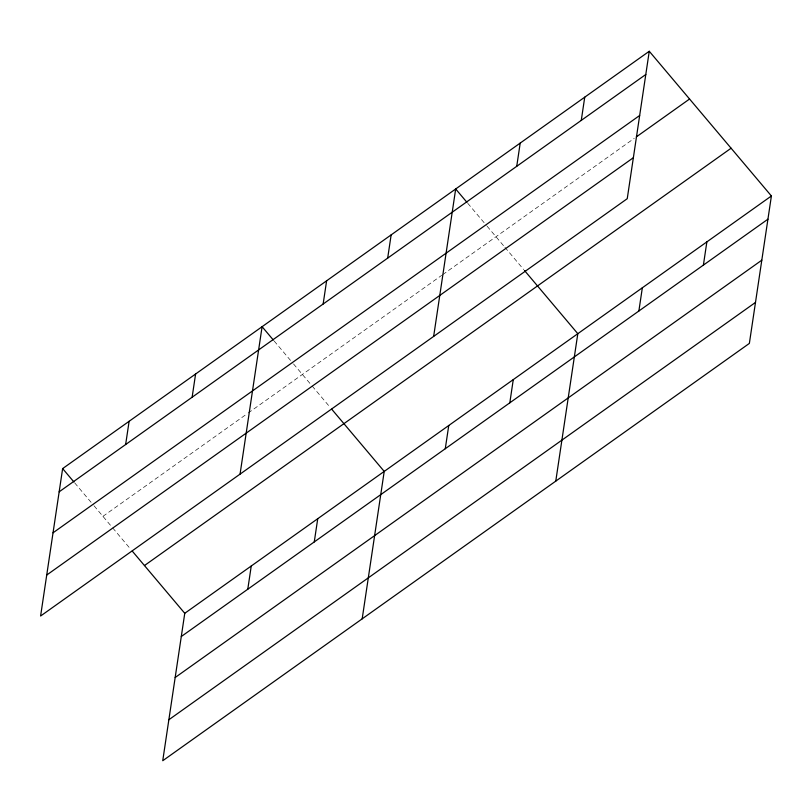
<?xml version="1.0" encoding="UTF-8"?>
<svg xmlns="http://www.w3.org/2000/svg" width="812" height="812" viewBox="0 0 812 812"><rect width="100%" height="100%" fill="white"/><g stroke="black" fill="none" stroke-linecap="round" stroke-linejoin="round"><path stroke-width="0.61" stroke-dasharray="4.06 3.04" d="M102.941 516.341L247.163 413.744M248.178 413.024L441.698 275.359M442.723 274.629L634.263 138.365M467.773 203.304L486.307 225.279M487.119 226.233L504.12 246.381M504.942 247.345L523.669 269.533M274.182 341.03L292.716 362.994M293.528 363.949L311.351 385.071M312.163 386.035L330.078 407.259M74.724 482.917L93.268 504.881M94.07 505.835L111.894 526.958M112.706 527.922L130.62 549.145"/><path stroke-width="1.22" d="M649.265 51.268L62.636 468.595L40.6 616.024L627.24 198.696L649.265 51.268L771.4 195.976L749.364 343.405L162.735 760.732L184.76 613.304L771.4 195.976M125.647 444.519L129.118 421.296M192.129 397.22L195.601 373.997M240.058 474.137L262.093 326.698L273.38 340.076M247.782 589.228L251.253 566.005M323.146 304.023L326.617 280.79M314.264 541.929L317.736 518.706M387.679 258.114L391.151 234.891M362.182 618.846L384.218 471.407L331.702 409.187M433.649 336.422L455.684 188.983L466.961 202.35M445.28 448.731L448.752 425.498M516.736 166.298L520.208 143.074M509.814 402.823L513.275 379.6M581.27 120.399L584.741 97.166M555.773 481.13L577.809 333.691L524.481 270.498M638.871 311.006L642.343 287.783M703.395 265.108L706.866 241.874M59.164 491.818L645.804 74.491M53.034 532.804L639.673 115.477M636.314 136.913L689.571 99.013M46.731 575.038L633.36 157.711M144.465 565.548L731.094 148.22M181.289 636.527L767.929 219.199M175.169 677.512L761.798 260.185M168.855 719.747L755.495 302.419M62.636 468.595L73.922 481.963M132.244 551.074L184.76 613.304"/></g></svg>
